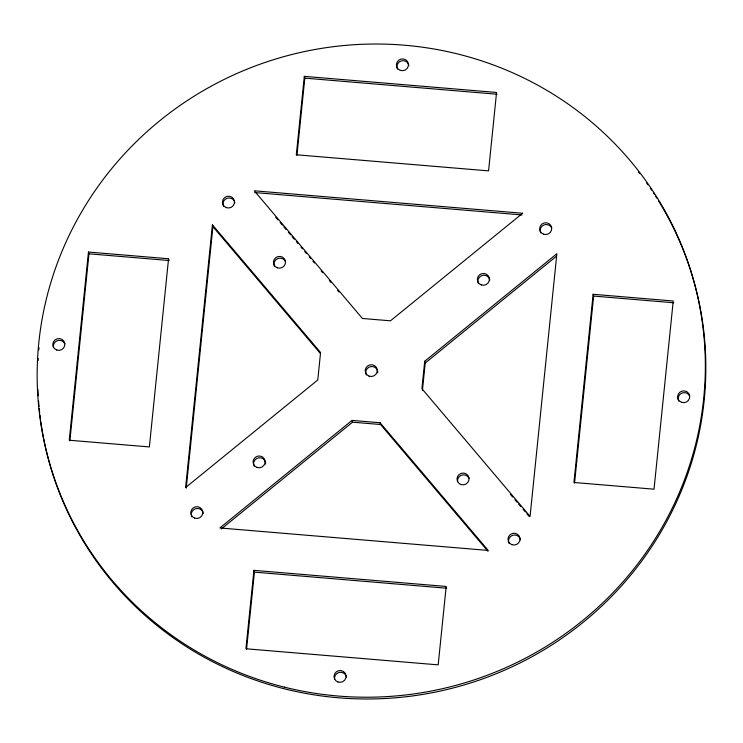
<?xml version="1.0" encoding="UTF-8"?>
<svg xmlns="http://www.w3.org/2000/svg" width="743" height="743" viewBox="0 0 743 743"><rect width="100%" height="100%" fill="white"/><g stroke="black" fill="none" stroke-linecap="round" stroke-linejoin="round"><path stroke-width="1.11" d="M88.454 252.044L69.257 440.227L149.362 446.933L168.559 258.75L88.454 252.044L88.965 253.809L69.879 440.84M212.414 224.86L185.62 487.538L317.781 379.979L320.577 352.535L212.414 224.86L212.925 226.624L186.242 488.151M253.92 570.355L245.924 648.769L438.184 664.864L446.181 586.45L253.92 570.355L254.431 572.129L246.546 649.382M304.314 76.362L296.318 154.776L488.569 170.871L496.565 92.457L304.314 76.362L304.816 78.136L296.94 155.389M424.717 361.256L421.913 388.7L530.075 516.376L556.869 253.697L424.717 361.256L425.219 363.021L422.423 390.465M593.128 294.293L573.93 482.486L654.035 489.191L673.232 300.999L593.128 294.293L593.638 296.067L574.553 483.099M352.024 420.408L219.872 527.967L488.225 550.433L380.063 422.758L352.024 420.408L352.535 422.182L221.275 529.007M425.219 363.021L556.479 256.196M304.816 78.136L497.076 94.231M254.775 192.567L521.976 214.941M88.965 253.809L169.07 260.514L168.559 258.75M593.638 296.067L673.743 302.772M352.535 422.182L380.574 424.522L487.993 551.325M254.431 572.129L446.682 588.224M275.662 217.225L277.891 219.863M280.13 222.501L282.368 225.148M283.863 226.903L286.101 229.55M288.34 232.188L290.578 234.834M292.073 236.59L294.302 239.237M296.541 241.874L298.036 243.639M301.017 247.159L302.512 248.924M304.751 251.561L306.246 253.326M309.227 256.846L310.713 258.61M312.952 261.248L314.447 263.013M321.162 270.935L322.657 272.7M329.363 280.622L330.858 282.377M337.573 290.309L339.068 292.064M510.441 494.374L512.679 497.011M514.918 499.649L517.156 502.296M518.651 504.051L520.889 506.698M523.128 509.336L525.366 511.983M526.852 513.738L529.09 516.385M212.925 226.624L320.335 353.427M380.063 422.758L380.574 424.522M457.577 481.761A6.046 5.888 -16 0 1 469.037 478.223M397.44 69.09A6.046 5.888 -16 0 1 401.201 60.954A6.046 5.888 -16 0 1 408.91 65.542M274.473 266.551A6.046 5.888 -16 0 1 277.492 258.703A6.046 5.888 -16 0 1 285.479 261.545M509.02 543.412A6.046 5.888 -16 0 1 512.772 535.285A6.046 5.888 -16 0 1 520.481 539.873M191.815 516.859A6.046 5.888 -16 0 1 195.567 508.732A6.046 5.888 -16 0 1 203.276 513.32M478.39 283.622A6.046 5.888 -16 0 1 482.151 275.495A6.046 5.888 -16 0 1 489.851 280.083M540.69 232.921A6.046 5.888 -16 0 1 543.709 225.073A6.046 5.888 -16 0 1 551.696 227.915M254.115 466.158A6.046 5.888 -16 0 1 258.638 457.837A6.046 5.888 -16 0 1 265.623 464.152M334.601 679.223A6.046 5.888 -16 0 1 339.588 672.378A6.046 5.888 -16 0 1 346.517 677.152M53.375 347.269A6.046 5.888 -16 0 1 64.836 343.721M223.485 206.368A6.046 5.888 -16 0 1 227.237 198.232A6.046 5.888 -16 0 1 234.946 202.82M366.253 374.89A6.046 5.888 -16 0 1 370.776 366.578A6.046 5.888 -16 0 1 377.76 372.884M661.855 206.387A334.759 325.917 -16 0 1 479.235 680.096A334.759 325.917 -16 0 1 40.744 421.281M40.456 419.173A334.759 325.917 -16 0 1 39.918 414.938M39.676 412.82A334.759 325.917 -16 0 1 39.221 408.566M39.017 406.449A334.759 325.917 -16 0 1 38.571 401.127M38.209 395.796A334.759 325.917 -16 0 1 37.902 389.397M38.079 360.55A334.759 325.917 -16 0 1 38.199 358.414M38.812 349.879A334.759 325.917 -16 0 1 38.998 347.752M638.404 171.939A334.759 325.917 -16 0 1 639.714 173.63M646.726 183.084A334.759 325.917 -16 0 1 647.961 184.831M650.394 188.351A334.759 325.917 -16 0 1 651.602 190.115M653.376 192.79A334.759 325.917 -16 0 1 654.546 194.573M655.707 196.375A334.759 325.917 -16 0 1 656.849 198.177M658.549 200.898A334.759 325.917 -16 0 1 661.316 205.467M678.665 401.044A6.046 5.888 -16 0 1 681.684 393.196A6.046 5.888 -16 0 1 689.671 396.038M522.626 213.26L390.465 320.818L362.426 318.478L254.264 190.793L522.626 213.26M460.892 484.501A6.046 5.888 -16 0 0 468.982 477.916A6.046 5.888 -16 0 0 459.202 474.443A6.046 5.888 -16 0 0 460.892 484.501M400.31 70.362A6.046 5.888 -16 0 0 408.399 63.777A6.046 5.888 -16 0 0 398.619 60.294A6.046 5.888 -16 0 0 400.31 70.362M56.691 350.009A6.046 5.888 -16 0 0 64.79 343.424A6.046 5.888 -16 0 0 55.01 339.941A6.046 5.888 -16 0 0 56.691 350.009M277.334 267.824A6.046 5.888 -16 0 0 285.423 261.239A6.046 5.888 -16 0 0 275.644 257.765A6.046 5.888 -16 0 0 277.334 267.824M511.881 544.693A6.046 5.888 -16 0 0 519.97 538.108A6.046 5.888 -16 0 0 510.19 534.626A6.046 5.888 -16 0 0 511.881 544.693M481.25 284.903A6.046 5.888 -16 0 0 489.34 278.309A6.046 5.888 -16 0 0 479.56 274.836A6.046 5.888 -16 0 0 481.25 284.903M194.675 518.131A6.046 5.888 -16 0 0 202.765 511.546A6.046 5.888 -16 0 0 192.985 508.073A6.046 5.888 -16 0 0 194.675 518.131M543.551 234.194A6.046 5.888 -16 0 0 551.64 227.609A6.046 5.888 -16 0 0 541.861 224.135A6.046 5.888 -16 0 0 543.551 234.194M256.976 467.431A6.046 5.888 -16 0 0 265.065 460.846A6.046 5.888 -16 0 0 255.286 457.363A6.046 5.888 -16 0 0 256.976 467.431M337.916 681.972A6.046 5.888 -16 0 0 346.015 675.387A6.046 5.888 -16 0 0 336.226 671.904A6.046 5.888 -16 0 0 337.916 681.972M226.346 207.641A6.046 5.888 -16 0 0 234.435 201.056A6.046 5.888 -16 0 0 224.655 197.573A6.046 5.888 -16 0 0 226.346 207.641M681.526 402.325A6.046 5.888 -16 0 0 689.625 395.731A6.046 5.888 -16 0 0 679.836 392.258A6.046 5.888 -16 0 0 681.526 402.325M369.113 376.162A6.046 5.888 -16 0 0 377.203 369.577A6.046 5.888 -16 0 0 367.423 366.104A6.046 5.888 -16 0 0 369.113 376.162M284.346 687.145A334.759 325.917 -16 0 0 694.073 282.043A334.759 325.917 -16 0 0 135.319 142.665A334.759 325.917 -16 0 0 284.346 687.145"/></g></svg>
